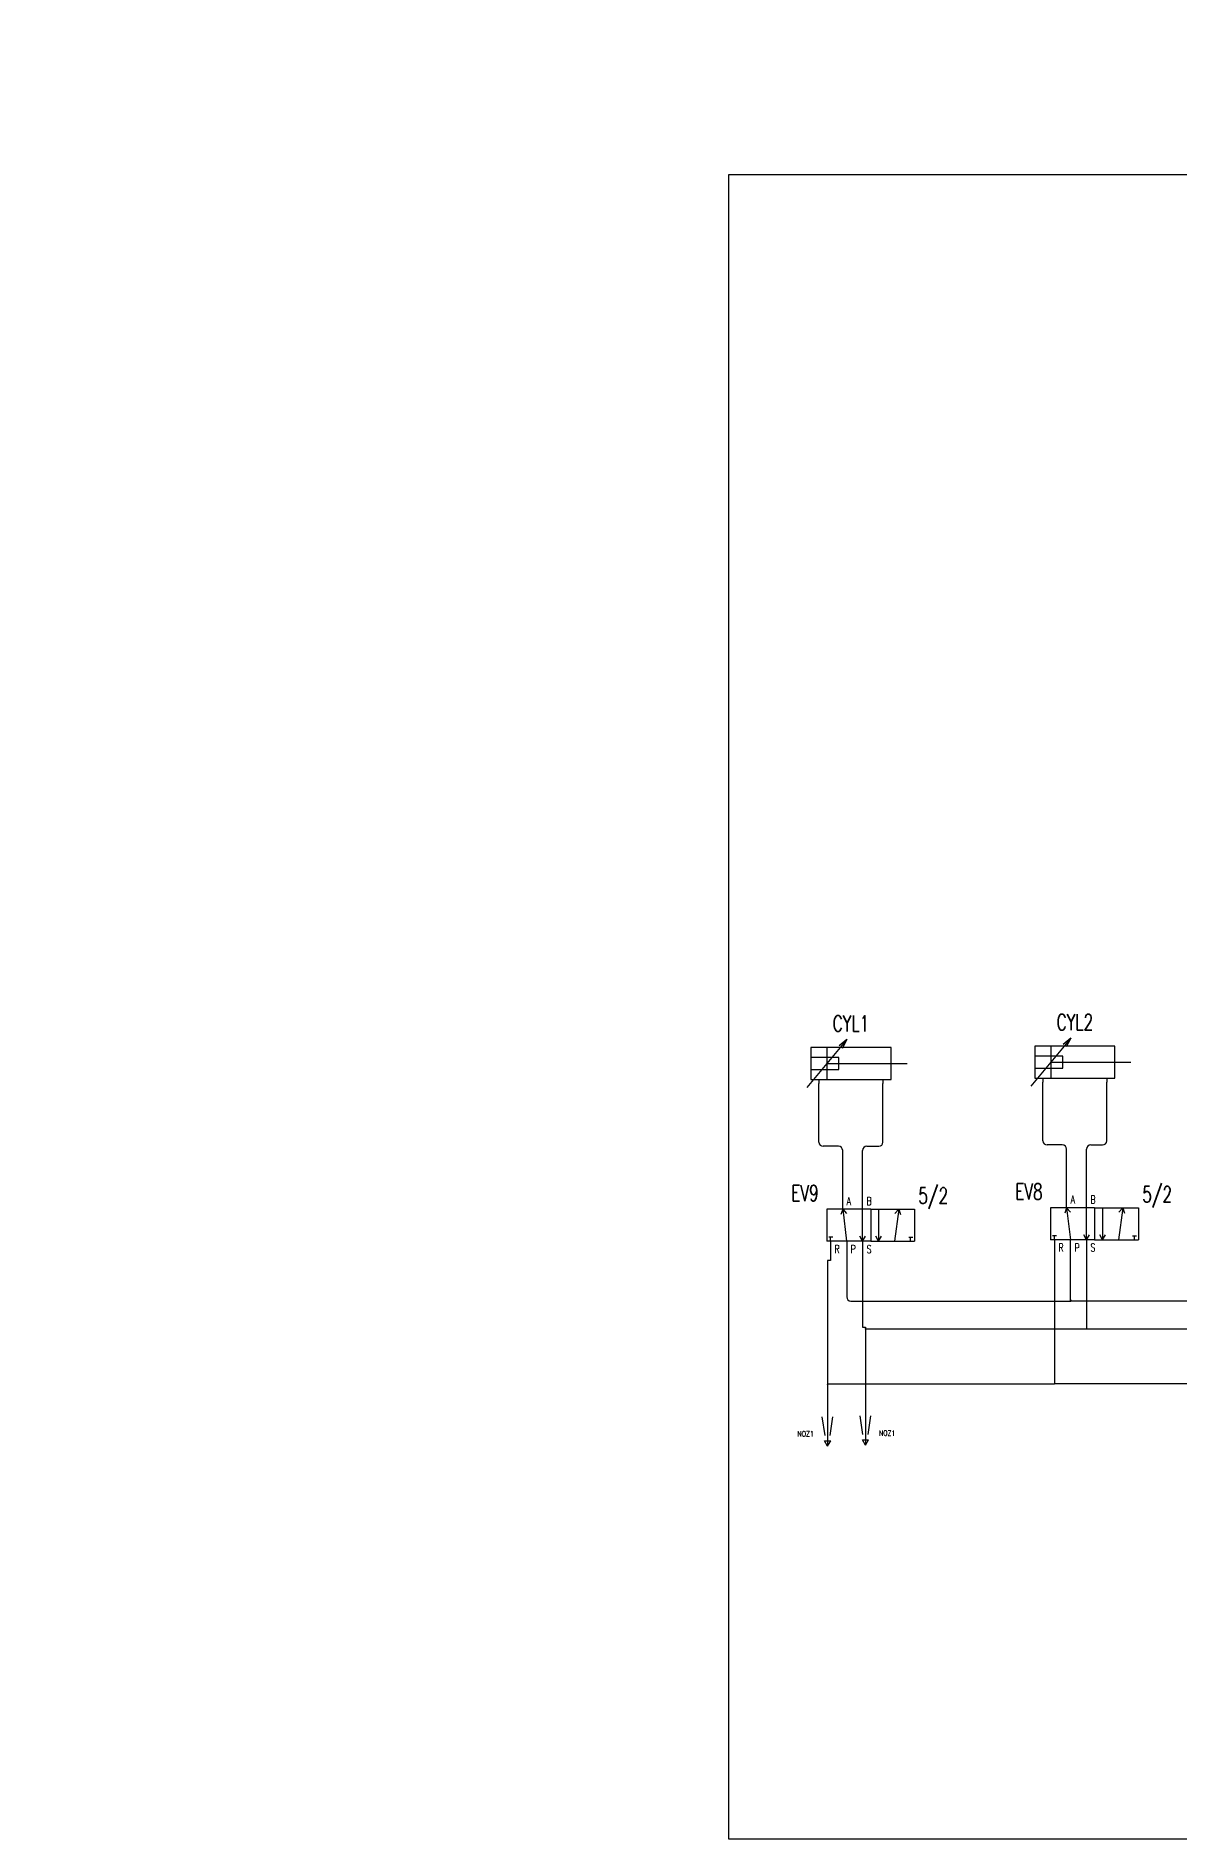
# Model space of a CAD drawing. Header units: millimetres. Extents: x -66 to 265, y 10 to 221.
# Drawn here: x -66.1 to 67.9, y 10 to 221.3 of the extents above; entities that cross this region are included whole.
import ezdxf
from ezdxf.enums import TextEntityAlignment as Align

# ---------------------------------------------------------------- set-up
doc = ezdxf.new("R2010")
doc.units = ezdxf.units.MM
for name, color, linetype in [('DESC', 250, 'Continuous'), ('SYMS', 7, 'Continuous'), ('TAGS', 250, 'Continuous'), ('TERMS', 123, 'Continuous'), ('WIRENO', 250, 'Continuous'), ('WIRES', 7, 'Continuous')]:
    doc.layers.add(name, color=color, linetype=linetype)
doc.styles.add('WD', font='romans.shx')

# ---------------------------------------------------------------- blocks, each defined once
blk = doc.blocks.new('VVL1_5WAY_2POS')
for p, q in [((0.219, 0), (-0.125, 0)), ((-0.125, 0), (-0.125, -0.25)), ((0, 0), (-0.014, -0.043)), ((0, 0), (0.031, -0.25)), ((0, 0), (0.03, -0.034)), ((0.219, 0), (0.562, 0)), ((0.156, -0.25), (0.156, 0)), ((0.219, 0), (0.219, -0.25)), ((0.281, 0), (0.281, -0.25)), ((0.438, 0), (0.406, -0.25)), ((0.438, 0), (0.408, -0.034)), ((0.438, 0), (0.452, -0.043)), ((0.562, 0), (0.562, -0.25)), ((0.219, -0.25), (-0.125, -0.25)), ((-0.078, -0.219), (-0.109, -0.219)), ((-0.094, -0.25), (-0.094, -0.219)), ((0.156, -0.25), (0.134, -0.211)), ((0.156, -0.25), (0.179, -0.211)), ((0.219, -0.25), (0.562, -0.25)), ((0.281, -0.25), (0.259, -0.211)), ((0.281, -0.25), (0.304, -0.211)), ((0.516, -0.219), (0.547, -0.219)), ((0.531, -0.25), (0.531, -0.219))]:
    blk.add_line(p, q)
at = {"style": 'WD', "width": 0.7}
for tag, p, height in [('DESC1', (0.75, 0.5), 0.125), ('DESC2', (0.75, 0.344), 0.125), ('DESC3', (0.75, 0.188), 0.125), ('WDTAGALT', (0.75, 0.031), 0.125), ('TERM01', (0.031, 0.031), 0.0625), ('TERM02', (0.188, 0.031), 0.0625), ('TERM03', (0.312, 0.031), 0.0625), ('TERM04', (0.469, 0.031), 0.0625), ('TERM05', (-0.062, -0.344), 0.0625), ('TERM06', (0.062, -0.344), 0.0625), ('TERM07', (0.188, -0.344), 0.0625), ('TERM08', (0.312, -0.344), 0.0625), ('TERM09', (0.438, -0.344), 0.0625), ('TERM10', (0.562, -0.344), 0.0625)]:
    blk.add_attdef(tag, p, '', height=height, dxfattribs=at)
for tag, p in [('INST', (-0.188, 0.375)), ('LOC', (-0.188, 0.219)), ('TAG1', (-0.188, 0.062)), ('RATING1', (-0.188, -0.438))]:
    blk.add_attdef(tag, text='', height=0.125, dxfattribs=at).set_placement(p, align=Align.RIGHT)
at = {"style": 'WD'}
for tag, p, height, flags in [('X2TERM01', (0, 0), 0.005, 1), ('WDTYPE', (0.062, 0.062), 0.01, 1), ('X2TERM02', (0.156, 0), 0.005, 1), ('X2TERM03', (0.281, 0), 0.005, 1), ('X2TERM04', (0.438, 0), 0.005, 1), ('WDBLKNAM', (0.499, -0.062), 0.01, 9), ('FAMILY', (0.5, -0.094), 0.005, 9), ('X8TERM05', (-0.094, -0.25), 0.005, 1), ('X8TERM06', (0.031, -0.25), 0.005, 1), ('X8TERM07', (0.156, -0.25), 0.005, 1), ('X8TERM08', (0.281, -0.25), 0.005, 1), ('X8TERM09', (0.406, -0.25), 0.005, 1), ('X8TERM10', (0.531, -0.25), 0.005, 1)]:
    blk.add_attdef(tag, p, '', height=height, dxfattribs=dict(at, flags=flags))
at = {"linetype": 'Continuous', "style": 'WD', "flags": 9}
for tag, p in [('CAT', (0.5, -0.125)), ('ASSYCODE', (0.5, -0.188)), ('MFG', (0.5, -0.156))]:
    blk.add_attdef(tag, p, '', height=0.005, dxfattribs=at)
at = {"style": 'WD'}
blk.add_attdef('XREF', (0.562, -0.438), '', height=0.0625, dxfattribs=at)
blk = doc.blocks.new('VCY1_DBL_VAR_CUSH')
for p, q in [((0.218, 0.344), (-0.094, -0.031)), ((0.218, 0.344), (0.158, 0.295)), ((0.218, 0.344), (0.181, 0.275)), ((0.563, 0.281), (-0.063, 0.281)), ((-0.063, 0.281), (-0.063, 0.031)), ((0.156, 0.203), (-0.063, 0.203)), ((0.062, 0.281), (0.062, 0.031)), ((0.062, 0.156), (0.688, 0.156)), ((0.156, 0.109), (0.156, 0.203)), ((0.563, 0.031), (0.563, 0.281)), ((-0.063, 0.109), (0.156, 0.109)), ((-0.063, 0.031), (0.563, 0.031)), ((0, 0.031), (0, 0)), ((0.5, 0.031), (0.5, 0))]:
    blk.add_line(p, q)
at = {"style": 'WD', "width": 0.7}
for tag, p in [('INST', (0.25, 0.719)), ('LOC', (0.25, 0.562)), ('TAG1', (0.25, 0.406))]:
    blk.add_attdef(tag, text='', height=0.125, dxfattribs=at).set_placement(p, align=Align.CENTER)
at = {"style": 'WD'}
for tag, p, height, flags in [('WDBLKNAM', (0.38, 0.281), 0.01, 9), ('FAMILY', (0.396, 0.251), 0.01, 9), ('X8TERM01', (0, 0), 0.005, 1), ('WDTYPE', (0.062, 0.062), 0.01, 1), ('X8TERM02', (0.5, 0), 0.005, 1)]:
    blk.add_attdef(tag, p, '', height=height, dxfattribs=dict(at, flags=flags))
at = {"style": 'WD', "width": 0.7}
for tag, p in [('DESC1', (-0.156, 0.156)), ('DESC2', (-0.156, 0)), ('DESC3', (-0.156, -0.156)), ('WDTAGALT', (-0.156, -0.312))]:
    blk.add_attdef(tag, text='', height=0.125, dxfattribs=at).set_placement(p, align=Align.RIGHT)
at = {"linetype": 'Continuous', "style": 'WD', "flags": 9}
for tag, p in [('ASSYCODE', (0.422, 0.17)), ('MFG', (0.42, 0.188)), ('CAT', (0.422, 0.207))]:
    blk.add_attdef(tag, text='', height=0.01, dxfattribs=at).set_placement(p, align=Align.CENTER)
at = {"style": 'WD'}
blk.add_attdef('XREF', (0.656, 0.219), '', height=0.0625, dxfattribs=at)
at = {"style": 'WD', "width": 0.7}
for tag, p, height in [('RATING1', (0.688, 0), 0.125), ('TERM01', (0.031, -0.094), 0.0625), ('TERM02', (0.531, -0.094), 0.0625)]:
    blk.add_attdef(tag, p, '', height=height, dxfattribs=at)
blk = doc.blocks.new('WDDOT')
for radius in [0.03, 0.0187, 0.00929]:
    blk.add_circle((0, 0), radius)
blk = doc.blocks.new('VNZ1_NOZEL')
for p, q in [((0, 0), (0, -0.75)), ((-0.062, -0.5), (-0.125, -0.062)), ((0.062, -0.5), (0.125, -0.062)), ((-0.072, -0.625), (0.072, -0.625)), ((0, -0.75), (-0.072, -0.625)), ((0, -0.75), (0.072, -0.625))]:
    blk.add_line(p, q)
at = {"style": 'WD'}
for tag, p, height, flags in [('X2TERM01', (0, 0), 0.005, 1), ('WDTYPE', (0.062, 0.062), 0.01, 1), ('WDBLKNAM', (-0.22, -0.563), 0.01, 9), ('FAMILY', (-0.219, -0.594), 0.01, 9)]:
    blk.add_attdef(tag, p, '', height=height, dxfattribs=dict(at, flags=flags))
at = {"style": 'WD', "width": 0.7}
for tag, p, height in [('TERM01', (0.031, 0.031), 0.0625), ('TAG1', (0.312, -0.531), 0.125), ('INST', (0.312, -0.219), 0.125), ('LOC', (0.312, -0.375), 0.125), ('RATING1', (0.094, -0.875), 0.125)]:
    blk.add_attdef(tag, p, '', height=height, dxfattribs=at)
for tag, p in [('DESC1', (-0.281, -0.219)), ('DESC2', (-0.267, -0.375)), ('DESC3', (-0.267, -0.531)), ('WDTAGALT', (-0.267, -0.688))]:
    blk.add_attdef(tag, text='', height=0.125, dxfattribs=at).set_placement(p, align=Align.RIGHT)
at = {"linetype": 'Continuous', "style": 'WD', "flags": 9}
for tag, p in [('ASSYCODE', (-0.219, -0.688)), ('CAT', (-0.219, -0.625)), ('MFG', (-0.219, -0.656))]:
    blk.add_attdef(tag, p, '', height=0.01, dxfattribs=at)
at = {"style": 'WD'}
blk.add_attdef('XREF', (0.156, -0.688), '', height=0.0625, dxfattribs=at)

msp = doc.modelspace()

# ---------------------------------------------------------------- hatches: boundary and pattern name
at = {"layer": 'WIRENO'}
h = msp.add_hatch(dxfattribs=at)
h.set_pattern_fill('AR-CONC', color=256)
h.set_pattern_definition([(50, (-135.13, 26.59), (182.185, -15.94), [19.05, -209.55]), (355, (-135.13, 26.6), (-35.24, 191.06), [15.24, -167.64]), (100.45, (-119.95, 25.26), (146.94, 175.12), [16.19, -178.09]), (46.18, (-135.13, 77.4), (271.08, -42.04), [28.57, -314.32]), (96.64, (-112.54, 73.9), (237.4, 247.43), [24.29, -267.14]), (351.18, (-135.13, 77.4), (237.4, 247.43), [22.86, -251.46]), (21, (-109.73, 64.69), (151.614, -102.265), [19.05, -209.55]), (326, (-109.73, 64.7), (61.8, 184.19), [15.24, -167.64]), (71.45, (-97.1, 56.17), (213.42, 81.92), [16.19, -178.09]), (37.5, (-135.13, 26.59), (3.089, 84.555), [0, -165.608, 0, -170.18, 0, -168.275]), (7.5, (-135.13, 26.59), (66.82, 100.18), [0, -97.028, 0, -161.798, 0, -64.135]), (327.5, (-191.77, 26.59), (135.59, -5.729), [0, -63.5, 0, -198.12, 0, -262.89]), (317.5, (-217.17, 26.59), (148.13, 25.426), [0, -82.55, 0, -131.572, 0, -186.69])])
h.paths.add_polyline_path([(6.04, 219.76), (2.98, 219.76), (2.98, 221.25), (0.88, 219.16), (2.98, 217.05), (2.98, 218.26), (6.04, 218.26)])
h.paths.add_polyline_path([(-36.14, 149.05), (-39.21, 149.05), (-39.21, 150.55), (-41.3, 148.45), (-39.21, 146.35), (-39.21, 147.55), (-36.14, 147.55)])
h.paths.add_polyline_path([(-63.13, 165.85), (-64.63, 165.86), (-64.63, 162.79), (-66.13, 162.79), (-64.04, 160.69), (-61.93, 162.79), (-63.13, 162.79)])
h.paths.add_polyline_path([(-59.54, 130.73), (-60.74, 130.73), (-60.74, 133.79), (-62.24, 133.79), (-62.24, 130.73), (-63.74, 130.73), (-61.65, 128.63)])
h.paths.add_polyline_path([(-6.3, 128.32), (-8.41, 126.22), (-7.21, 126.22), (-7.21, 123.15), (-5.7, 123.15), (-5.7, 126.22), (-4.21, 126.22)])
h.paths.add_polyline_path([(71.8, 74.09), (69.7, 76.2), (69.7, 75), (66.64, 75), (66.64, 73.5), (69.7, 73.5), (69.7, 72)])
h.paths.add_polyline_path([(98.67, 123.07), (96.57, 120.98), (98.67, 118.87), (98.67, 120.07), (101.73, 120.07), (101.73, 121.57), (98.67, 121.57)])

# ---------------------------------------------------------------- linework, layer by layer
at = {"color": 7, "linetype": 'Continuous'}
for p, q in [((265, 205), (15, 205)), ((15, 205), (15, 10)), ((15, 10), (265, 10))]:
    msp.add_line(p, q, dxfattribs=at)
at = {"layer": 'WIRES'}
for p, q in [((25.61, 91.66), (25.61, 98.51)), ((33.11, 91.66), (33.11, 98.51)), ((51.85, 91.82), (51.85, 98.68)), ((59.35, 91.82), (59.35, 98.68)), ((27.89, 91.16), (26.11, 91.16)), ((31.23, 91.16), (32.61, 91.16)), ((54.13, 91.32), (52.35, 91.32)), ((57.48, 91.32), (58.85, 91.32)), ((28.39, 83.81), (28.39, 90.66)), ((30.73, 83.81), (30.73, 90.66)), ((54.63, 83.97), (54.63, 90.82)), ((56.98, 83.97), (56.98, 90.82)), ((26.98, 80.06), (26.98, 77.77)), ((28.86, 80.06), (28.86, 73.51)), ((30.73, 80.06), (30.73, 73.06)), ((53.23, 80.22), (53.23, 77.93)), ((55.1, 73.01), (55.1, 80.22)), ((56.98, 80.22), (56.98, 73.05)), ((26.98, 77.77), (26.63, 77.77)), ((26.63, 77.77), (26.63, 59.77)), ((53.22, 77.93), (53.22, 73.06)), ((29.36, 73.01), (55.1, 73.01)), ((30.73, 72.96), (30.73, 69.98)), ((53.22, 72.96), (53.22, 63.27)), ((55.29, 73.01), (55.1, 73.01)), ((70.75, 73), (55.29, 73)), ((56.98, 72.95), (56.98, 69.77)), ((30.73, 69.98), (31.07, 69.98)), ((31.07, 69.98), (31.07, 59.9)), ((31.07, 69.77), (53.17, 69.77)), ((53.27, 69.77), (78.49, 69.77)), ((31.02, 63.27), (26.63, 63.27)), ((53.22, 63.27), (31.12, 63.27)), ((53.22, 63.35), (78.54, 63.35))]:
    msp.add_line(p, q, dxfattribs=at)
for centre, radius, start, end in [((26.11, 91.66), 0.5, 180, 270), ((27.89, 90.66), 0.5, 0, 90), ((31.23, 90.66), 0.5, 90, 180), ((32.61, 91.66), 0.5, 270, 0), ((52.35, 91.82), 0.5, 180, 270), ((54.13, 90.82), 0.5, 0, 90), ((57.48, 90.82), 0.5, 90, 180), ((58.85, 91.82), 0.5, 270, 0), ((29.36, 73.51), 0.5, 180, 270), ((30.73, 73.01), 0.05, 90, 270), ((53.22, 73.01), 0.05, 90, 270), ((56.98, 73), 0.05, 90, 270), ((53.22, 69.77), 0.05, 0, 180), ((31.07, 63.27), 0.05, 0, 180)]:
    msp.add_arc(centre, radius, start, end, dxfattribs=at)

# ---------------------------------------------------------------- block references
at = {"layer": 'SYMS'}
ref = msp.add_blockref('VCY1_DBL_VAR_CUSH', (25.61, 98.51), dxfattribs=dict(at, xscale=15, yscale=15, zscale=15))
ref.add_attrib('TAG1', 'CYL1', dxfattribs={"layer": 'TAGS', "height": 1.875, "style": 'WD', "width": 0.7}).set_placement((29.36, 104.61), align=Align.CENTER)
ref = msp.add_blockref('VCY1_DBL_VAR_CUSH', (51.85, 98.68), dxfattribs=dict(at, xscale=15, yscale=15, zscale=15))
ref.add_attrib('TAG1', 'CYL2', dxfattribs={"layer": 'TAGS', "height": 1.875, "style": 'WD', "width": 0.7}).set_placement((55.6, 104.77), align=Align.CENTER)
ref = msp.add_blockref('VVL1_5WAY_2POS', (28.39, 83.81), dxfattribs=dict(at, xscale=15, yscale=15, zscale=15))
ref.add_attrib('TERM02', 'B', (31.2, 84.28), dxfattribs={"layer": 'TERMS', "height": 0.938, "style": 'WD', "width": 0.7})
ref.add_attrib('TERM07', 'S', (31.2, 78.65), dxfattribs={"layer": 'TERMS', "height": 0.938, "style": 'WD', "width": 0.7})
ref.add_attrib('TERM05', 'R', (27.45, 78.65), dxfattribs={"layer": 'TERMS', "height": 0.938, "style": 'WD', "width": 0.7})
ref.add_attrib('TERM06', 'P', (29.33, 78.65), dxfattribs={"layer": 'TERMS', "height": 0.938, "style": 'WD', "width": 0.7})
ref.add_attrib('TAG1', 'EV9', dxfattribs={"layer": 'TAGS', "height": 1.875, "style": 'WD', "width": 0.7}).set_placement((25.58, 84.75), align=Align.RIGHT)
ref.add_attrib('TERM01', 'A', (28.86, 84.28), dxfattribs={"layer": 'TERMS', "height": 0.938, "style": 'WD', "width": 0.7})
ref.add_attrib('DESC1', '5/2', (37.26, 84.44), dxfattribs={"layer": 'DESC', "height": 1.875, "style": 'WD', "width": 0.7})
ref = msp.add_blockref('VVL1_5WAY_2POS', (54.63, 83.97), dxfattribs=dict(at, xscale=15, yscale=15, zscale=15))
ref.add_attrib('TERM02', 'B', (57.44, 84.44), dxfattribs={"layer": 'TERMS', "height": 0.938, "style": 'WD', "width": 0.7})
ref.add_attrib('TERM07', 'S', (57.44, 78.82), dxfattribs={"layer": 'TERMS', "height": 0.938, "style": 'WD', "width": 0.7})
ref.add_attrib('TERM05', 'R', (53.69, 78.82), dxfattribs={"layer": 'TERMS', "height": 0.938, "style": 'WD', "width": 0.7})
ref.add_attrib('TERM06', 'P', (55.57, 78.82), dxfattribs={"layer": 'TERMS', "height": 0.938, "style": 'WD', "width": 0.7})
ref.add_attrib('TAG1', 'EV8', dxfattribs={"layer": 'TAGS', "height": 1.875, "style": 'WD', "width": 0.7}).set_placement((51.82, 84.91), align=Align.RIGHT)
ref.add_attrib('TERM01', 'A', (55.1, 84.44), dxfattribs={"layer": 'TERMS', "height": 0.938, "style": 'WD', "width": 0.7})
ref.add_attrib('DESC1', '5/2', (63.5, 84.6), dxfattribs={"layer": 'DESC', "height": 1.875, "style": 'WD', "width": 0.7})
at = {"layer": 'SYMS', "xscale": 0.5, "yscale": 0.5, "zscale": 0.5}
for p in [(55.1, 73.16), (55.1, 73.01)]:
    msp.add_blockref('WDDOT', p, dxfattribs=at)
at = {"layer": 'SYMS'}
for p in [(31.07, 69.77), (56.98, 69.77), (53.22, 63.35), (26.63, 63.27)]:
    msp.add_blockref('WDDOT', p, dxfattribs=at)
ref = msp.add_blockref('VNZ1_NOZEL', (26.63, 59.77), dxfattribs=dict(at, xscale=5, yscale=5, zscale=5))
ref.add_attrib('TAG1', 'NOZ1', (23.09, 57.16), dxfattribs={"layer": 'TAGS', "height": 0.625, "style": 'WD', "width": 0.7})
ref = msp.add_blockref('VNZ1_NOZEL', (31.07, 59.9), dxfattribs=dict(at, xscale=5, yscale=5, zscale=5))
ref.add_attrib('TAG1', 'NOZ1', (32.64, 57.25), dxfattribs={"layer": 'TAGS', "height": 0.625, "style": 'WD', "width": 0.7})

doc.saveas('drawing.dxf')
